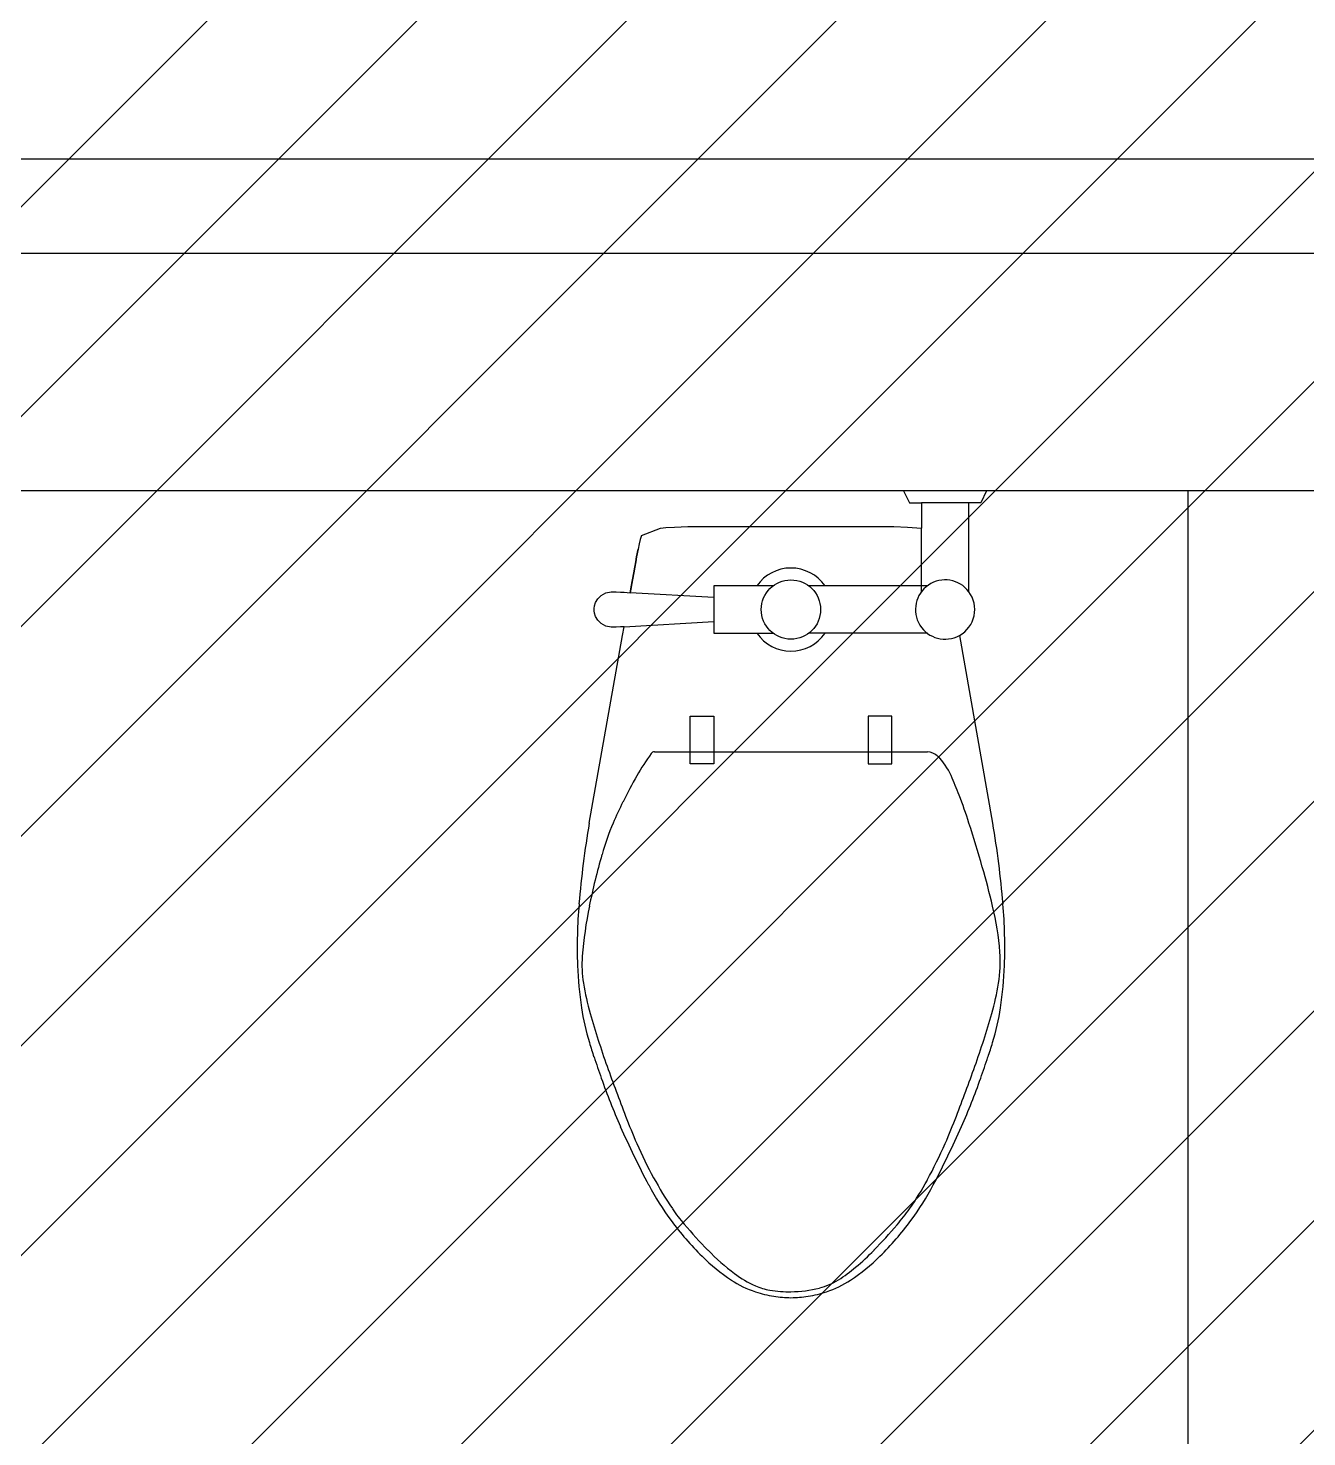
# Model space of a CAD drawing. Header units: millimetres. Extents: x 83956 to 461956, y 36707 to 125807.
# Drawn here: x 103067 to 104145, y 56504 to 57691 of the extents above; entities that cross this region are included whole.
import ezdxf

# ---------------------------------------------------------------- set-up
doc = ezdxf.new("R2010")
doc.units = ezdxf.units.MM
doc.header["$LTSCALE"] = 100
doc.header["$MEASUREMENT"] = 0
doc.layers.add('ARCH', color=9, linetype='CONTINUOUS')
doc.layers.add('PIPE', color=3, linetype='CONTINUOUS')

msp = doc.modelspace()

# ---------------------------------------------------------------- hatches: boundary and pattern name
at = {"layer": 'PIPE', "ltscale": 2}
h = msp.add_hatch(dxfattribs=at)
h.set_pattern_fill('ANSI31', color=1, scale=1000, style=0)
h.set_pattern_definition([(45, (-1537911.26, -8621795.84), (-88.3883476, 88.3883476), [])])
h.paths.add_polyline_path([(97388, 57950.6), (106611.1, 57950.6), (106611.1, 53615.1), (97388, 53615.1)])

# ---------------------------------------------------------------- linework, layer by layer
at = {"layer": 'ARCH', "linetype": 'ByBlock', "ltscale": 2}
msp.add_line((95115, 57581.3), (106015.3, 57581.3), dxfattribs=at)
at = {"layer": 'ARCH', "ltscale": 2}
for p, q in [((95115.1, 57581.3), (106015.3, 57581.3)), ((104445.3, 57501.3), (102695.3, 57501.3)), ((104445.3, 57301.3), (102695.3, 57301.3))]:
    msp.add_line(p, q, dxfattribs=at)
at = {"layer": 'ARCH'}
for p, q in [((103805.3, 57301.3), (103810.3, 57291.3)), ((103875.3, 57301.3), (103870.3, 57291.3)), ((104045.3, 54201.3), (104045.3, 57301.3)), ((103810.3, 57291.3), (103820.3, 57291.3)), ((103860.3, 57291.3), (103820.3, 57291.3)), ((103820.3, 57291.3), (103820.3, 57270)), ((103860.3, 57216.3), (103860.3, 57291.3)), ((103870.3, 57291.3), (103860.3, 57291.3)), ((103870.3, 57291.3), (103860.3, 57291.3)), ((103584.2, 57263.7), (103583.3, 57260.2)), ((103584.2, 57263.7), (103600.3, 57270)), ((103600.3, 57270), (103604.8, 57270.3)), ((103604.8, 57270.3), (103612, 57270.7)), ((103612, 57270.7), (103623.5, 57271.2)), ((103623.5, 57271.2), (103710.3, 57271.2)), ((103710.3, 57271.2), (103797.1, 57271.2)), ((103797.1, 57271.2), (103808.7, 57270.7)), ((103808.7, 57270.7), (103820.3, 57270)), ((103820.3, 57216.3), (103820.3, 57270)), ((103580.2, 57245.8), (103581.5, 57252.3)), ((103581.5, 57252.3), (103580.2, 57245.8)), ((103580.2, 57245.8), (103581.5, 57252.3)), ((103581.5, 57252.3), (103580.2, 57245.8)), ((103580.2, 57245.8), (103581.5, 57252.3)), ((103581.5, 57252.3), (103580.2, 57245.8)), ((103580.2, 57245.8), (103581.5, 57252.3)), ((103581.5, 57252.3), (103580.2, 57245.8)), ((103580.2, 57245.8), (103581.5, 57252.3)), ((103581.5, 57252.3), (103580.2, 57245.8)), ((103580.2, 57245.8), (103581.5, 57252.3)), ((103581.5, 57252.3), (103580.2, 57245.8)), ((103580.2, 57245.8), (103581.5, 57252.3)), ((103581.5, 57252.3), (103580.2, 57245.8)), ((103580.2, 57245.8), (103581.5, 57252.3)), ((103581.5, 57252.3), (103580.2, 57245.8)), ((103580.2, 57245.8), (103581.5, 57252.3)), ((103581.5, 57252.3), (103580.2, 57245.8)), ((103580.2, 57245.8), (103581.5, 57252.3)), ((103581.5, 57252.3), (103580.2, 57245.8)), ((103580.2, 57245.8), (103581.5, 57252.3)), ((103581.5, 57252.3), (103580.2, 57245.8)), ((103580.2, 57245.8), (103581.5, 57252.3)), ((103581.5, 57252.3), (103580.2, 57245.8)), ((103580.2, 57245.8), (103581.5, 57252.3)), ((103581.5, 57252.3), (103580.2, 57245.8)), ((103580.2, 57245.8), (103581.5, 57252.3)), ((103581.5, 57252.3), (103580.2, 57245.8)), ((103580.2, 57245.8), (103581.5, 57252.3)), ((103581.5, 57252.3), (103580.2, 57245.8)), ((103580.2, 57245.8), (103581.5, 57252.3)), ((103581.5, 57252.3), (103580.2, 57245.8)), ((103580.2, 57245.8), (103581.5, 57252.3)), ((103581.5, 57252.3), (103580.2, 57245.8)), ((103580.2, 57245.8), (103581.5, 57252.3)), ((103581.5, 57252.3), (103580.2, 57245.8)), ((103580.2, 57245.8), (103581.5, 57252.3)), ((103581.5, 57252.3), (103580.2, 57245.8)), ((103580.2, 57245.8), (103581.5, 57252.3)), ((103581.5, 57252.3), (103580.2, 57245.8)), ((103580.2, 57245.8), (103581.5, 57252.3)), ((103581.5, 57252.3), (103580.2, 57245.8)), ((103580.2, 57245.8), (103581.5, 57252.3)), ((103581.5, 57252.3), (103580.2, 57245.8)), ((103580.2, 57245.8), (103581.5, 57252.3)), ((103581.5, 57252.3), (103580.2, 57245.8)), ((103580.2, 57245.8), (103581.5, 57252.3)), ((103581.5, 57252.3), (103580.2, 57245.8)), ((103580.2, 57245.8), (103581.5, 57252.3)), ((103581.5, 57252.3), (103580.2, 57245.8)), ((103580.2, 57245.8), (103581.5, 57252.3)), ((103581.5, 57252.3), (103580.2, 57245.8)), ((103582.4, 57256.6), (103581.5, 57252.3)), ((103583.3, 57260.2), (103582.4, 57256.6)), ((103578.7, 57237.1), (103579.5, 57241.6)), ((103579.5, 57241.6), (103578.7, 57237.1)), ((103578.7, 57237.1), (103579.5, 57241.6)), ((103579.5, 57241.6), (103578.7, 57237.1)), ((103578.7, 57237.1), (103579.5, 57241.6)), ((103579.5, 57241.6), (103578.7, 57237.1)), ((103578.7, 57237.1), (103579.5, 57241.6)), ((103579.5, 57241.6), (103578.7, 57237.1)), ((103578.7, 57237.1), (103579.5, 57241.6)), ((103579.5, 57241.6), (103578.7, 57237.1)), ((103578.7, 57237.1), (103579.5, 57241.6)), ((103579.5, 57241.6), (103578.7, 57237.1)), ((103578.7, 57237.1), (103579.5, 57241.6)), ((103579.5, 57241.6), (103578.7, 57237.1)), ((103578.7, 57237.1), (103579.5, 57241.6)), ((103579.5, 57241.6), (103578.7, 57237.1)), ((103578.7, 57237.1), (103579.5, 57241.6)), ((103579.5, 57241.6), (103578.7, 57237.1)), ((103578.7, 57237.1), (103579.5, 57241.6)), ((103579.5, 57241.6), (103578.7, 57237.1)), ((103578.7, 57237.1), (103579.5, 57241.6)), ((103579.5, 57241.6), (103578.7, 57237.1)), ((103578.7, 57237.1), (103579.5, 57241.6)), ((103579.5, 57241.6), (103578.7, 57237.1)), ((103578.7, 57237.1), (103579.5, 57241.6)), ((103579.5, 57241.6), (103578.7, 57237.1)), ((103578.7, 57237.1), (103579.5, 57241.6)), ((103579.5, 57241.6), (103578.7, 57237.1)), ((103578.7, 57237.1), (103579.5, 57241.6)), ((103579.5, 57241.6), (103578.7, 57237.1)), ((103578.7, 57237.1), (103579.5, 57241.6)), ((103579.5, 57241.6), (103578.7, 57237.1)), ((103578.7, 57237.1), (103579.5, 57241.6)), ((103579.5, 57241.6), (103578.7, 57237.1)), ((103578.7, 57237.1), (103579.5, 57241.6)), ((103579.5, 57241.6), (103578.7, 57237.1)), ((103578.7, 57237.1), (103579.5, 57241.6)), ((103579.5, 57241.6), (103578.7, 57237.1)), ((103578.7, 57237.1), (103579.5, 57241.6)), ((103579.5, 57241.6), (103578.7, 57237.1)), ((103578.7, 57237.1), (103579.5, 57241.6)), ((103579.5, 57241.6), (103578.7, 57237.1)), ((103578.7, 57237.1), (103579.5, 57241.6)), ((103579.5, 57241.6), (103578.7, 57237.1)), ((103578.7, 57237.1), (103579.5, 57241.6)), ((103579.5, 57241.6), (103578.7, 57237.1)), ((103578.7, 57237.1), (103579.5, 57241.6)), ((103579.5, 57241.6), (103578.7, 57237.1)), ((103578.7, 57237.1), (103579.5, 57241.6)), ((103579.5, 57241.6), (103578.7, 57237.1)), ((103578.7, 57237.1), (103579.5, 57241.6)), ((103579.5, 57241.6), (103578.7, 57237.1)), ((103579.5, 57241.6), (103580.2, 57245.8)), ((103580.2, 57245.8), (103579.5, 57241.6)), ((103579.5, 57241.6), (103580.2, 57245.8)), ((103580.2, 57245.8), (103579.5, 57241.6)), ((103579.5, 57241.6), (103580.2, 57245.8)), ((103580.2, 57245.8), (103579.5, 57241.6)), ((103579.5, 57241.6), (103580.2, 57245.8)), ((103580.2, 57245.8), (103579.5, 57241.6)), ((103579.5, 57241.6), (103580.2, 57245.8)), ((103580.2, 57245.8), (103579.5, 57241.6)), ((103579.5, 57241.6), (103580.2, 57245.8)), ((103580.2, 57245.8), (103579.5, 57241.6)), ((103579.5, 57241.6), (103580.2, 57245.8)), ((103580.2, 57245.8), (103579.5, 57241.6)), ((103579.5, 57241.6), (103580.2, 57245.8)), ((103580.2, 57245.8), (103579.5, 57241.6)), ((103579.5, 57241.6), (103580.2, 57245.8)), ((103580.2, 57245.8), (103579.5, 57241.6)), ((103579.5, 57241.6), (103580.2, 57245.8)), ((103580.2, 57245.8), (103579.5, 57241.6)), ((103579.5, 57241.6), (103580.2, 57245.8)), ((103580.2, 57245.8), (103579.5, 57241.6)), ((103579.5, 57241.6), (103580.2, 57245.8)), ((103580.2, 57245.8), (103579.5, 57241.6)), ((103579.5, 57241.6), (103580.2, 57245.8)), ((103580.2, 57245.8), (103579.5, 57241.6)), ((103579.5, 57241.6), (103580.2, 57245.8)), ((103580.2, 57245.8), (103579.5, 57241.6)), ((103579.5, 57241.6), (103580.2, 57245.8)), ((103580.2, 57245.8), (103579.5, 57241.6)), ((103579.5, 57241.6), (103580.2, 57245.8)), ((103580.2, 57245.8), (103579.5, 57241.6)), ((103579.5, 57241.6), (103580.2, 57245.8)), ((103580.2, 57245.8), (103579.5, 57241.6)), ((103579.5, 57241.6), (103580.2, 57245.8)), ((103580.2, 57245.8), (103579.5, 57241.6)), ((103579.5, 57241.6), (103580.2, 57245.8)), ((103580.2, 57245.8), (103579.5, 57241.6)), ((103579.5, 57241.6), (103580.2, 57245.8)), ((103580.2, 57245.8), (103579.5, 57241.6)), ((103579.5, 57241.6), (103580.2, 57245.8)), ((103580.2, 57245.8), (103579.5, 57241.6)), ((103579.5, 57241.6), (103580.2, 57245.8)), ((103580.2, 57245.8), (103579.5, 57241.6)), ((103579.5, 57241.6), (103580.2, 57245.8)), ((103580.2, 57245.8), (103579.5, 57241.6)), ((103579.5, 57241.6), (103580.2, 57245.8)), ((103580.2, 57245.8), (103579.5, 57241.6)), ((103579.5, 57241.6), (103580.2, 57245.8)), ((103580.2, 57245.8), (103579.5, 57241.6)), ((103579.5, 57241.6), (103580.2, 57245.8)), ((103580.2, 57245.8), (103579.5, 57241.6)), ((103576.7, 57226.3), (103577.8, 57232.1)), ((103577.8, 57232.1), (103576.7, 57226.3)), ((103576.7, 57226.3), (103577.8, 57232.1)), ((103577.8, 57232.1), (103576.7, 57226.3)), ((103576.7, 57226.3), (103577.8, 57232.1)), ((103577.8, 57232.1), (103576.7, 57226.3)), ((103576.7, 57226.3), (103577.8, 57232.1)), ((103577.8, 57232.1), (103576.7, 57226.3)), ((103576.7, 57226.3), (103577.8, 57232.1)), ((103577.8, 57232.1), (103576.7, 57226.3)), ((103576.7, 57226.3), (103577.8, 57232.1)), ((103577.8, 57232.1), (103576.7, 57226.3)), ((103576.7, 57226.3), (103577.8, 57232.1)), ((103577.8, 57232.1), (103576.7, 57226.3)), ((103576.7, 57226.3), (103577.8, 57232.1)), ((103577.8, 57232.1), (103576.7, 57226.3)), ((103576.7, 57226.3), (103577.8, 57232.1)), ((103577.8, 57232.1), (103576.7, 57226.3)), ((103576.7, 57226.3), (103577.8, 57232.1)), ((103577.8, 57232.1), (103576.7, 57226.3)), ((103576.7, 57226.3), (103577.8, 57232.1)), ((103577.8, 57232.1), (103576.7, 57226.3)), ((103576.7, 57226.3), (103577.8, 57232.1)), ((103577.8, 57232.1), (103576.7, 57226.3)), ((103576.7, 57226.3), (103577.8, 57232.1)), ((103577.8, 57232.1), (103576.7, 57226.3)), ((103576.7, 57226.3), (103577.8, 57232.1)), ((103577.8, 57232.1), (103576.7, 57226.3)), ((103576.7, 57226.3), (103577.8, 57232.1)), ((103577.8, 57232.1), (103576.7, 57226.3)), ((103576.7, 57226.3), (103577.8, 57232.1)), ((103577.8, 57232.1), (103576.7, 57226.3)), ((103576.7, 57226.3), (103577.8, 57232.1)), ((103577.8, 57232.1), (103576.7, 57226.3)), ((103576.7, 57226.3), (103577.8, 57232.1)), ((103577.8, 57232.1), (103576.7, 57226.3)), ((103576.7, 57226.3), (103577.8, 57232.1)), ((103577.8, 57232.1), (103576.7, 57226.3)), ((103576.7, 57226.3), (103577.8, 57232.1)), ((103577.8, 57232.1), (103576.7, 57226.3)), ((103576.7, 57226.3), (103577.8, 57232.1)), ((103577.8, 57232.1), (103576.7, 57226.3)), ((103576.7, 57226.3), (103577.8, 57232.1)), ((103577.8, 57232.1), (103576.7, 57226.3)), ((103576.7, 57226.3), (103577.8, 57232.1)), ((103577.8, 57232.1), (103576.7, 57226.3)), ((103576.7, 57226.3), (103577.8, 57232.1)), ((103577.8, 57232.1), (103576.7, 57226.3)), ((103576.7, 57226.3), (103577.8, 57232.1)), ((103577.8, 57232.1), (103576.7, 57226.3)), ((103576.7, 57226.3), (103577.8, 57232.1)), ((103577.8, 57232.1), (103576.7, 57226.3)), ((103577.8, 57232.1), (103578.7, 57237.1)), ((103578.7, 57237.1), (103577.8, 57232.1)), ((103577.8, 57232.1), (103578.7, 57237.1)), ((103578.7, 57237.1), (103577.8, 57232.1)), ((103577.8, 57232.1), (103578.7, 57237.1)), ((103578.7, 57237.1), (103577.8, 57232.1)), ((103577.8, 57232.1), (103578.7, 57237.1)), ((103578.7, 57237.1), (103577.8, 57232.1)), ((103577.8, 57232.1), (103578.7, 57237.1)), ((103578.7, 57237.1), (103577.8, 57232.1)), ((103577.8, 57232.1), (103578.7, 57237.1)), ((103578.7, 57237.1), (103577.8, 57232.1)), ((103577.8, 57232.1), (103578.7, 57237.1)), ((103578.7, 57237.1), (103577.8, 57232.1)), ((103577.8, 57232.1), (103578.7, 57237.1)), ((103578.7, 57237.1), (103577.8, 57232.1)), ((103577.8, 57232.1), (103578.7, 57237.1)), ((103578.7, 57237.1), (103577.8, 57232.1)), ((103577.8, 57232.1), (103578.7, 57237.1)), ((103578.7, 57237.1), (103577.8, 57232.1)), ((103577.8, 57232.1), (103578.7, 57237.1)), ((103578.7, 57237.1), (103577.8, 57232.1)), ((103577.8, 57232.1), (103578.7, 57237.1)), ((103578.7, 57237.1), (103577.8, 57232.1)), ((103577.8, 57232.1), (103578.7, 57237.1)), ((103578.7, 57237.1), (103577.8, 57232.1)), ((103577.8, 57232.1), (103578.7, 57237.1)), ((103578.7, 57237.1), (103577.8, 57232.1)), ((103577.8, 57232.1), (103578.7, 57237.1)), ((103578.7, 57237.1), (103577.8, 57232.1)), ((103577.8, 57232.1), (103578.7, 57237.1)), ((103578.7, 57237.1), (103577.8, 57232.1)), ((103577.8, 57232.1), (103578.7, 57237.1)), ((103578.7, 57237.1), (103577.8, 57232.1)), ((103577.8, 57232.1), (103578.7, 57237.1)), ((103578.7, 57237.1), (103577.8, 57232.1)), ((103577.8, 57232.1), (103578.7, 57237.1)), ((103578.7, 57237.1), (103577.8, 57232.1)), ((103577.8, 57232.1), (103578.7, 57237.1)), ((103578.7, 57237.1), (103577.8, 57232.1)), ((103577.8, 57232.1), (103578.7, 57237.1)), ((103578.7, 57237.1), (103577.8, 57232.1)), ((103577.8, 57232.1), (103578.7, 57237.1)), ((103578.7, 57237.1), (103577.8, 57232.1)), ((103577.8, 57232.1), (103578.7, 57237.1)), ((103578.7, 57237.1), (103577.8, 57232.1)), ((103577.8, 57232.1), (103578.7, 57237.1)), ((103578.7, 57237.1), (103577.8, 57232.1)), ((103577.8, 57232.1), (103578.7, 57237.1)), ((103578.7, 57237.1), (103577.8, 57232.1)), ((103577.8, 57232.1), (103578.7, 57237.1)), ((103578.7, 57237.1), (103577.8, 57232.1)), ((103550.3, 57213.2), (103554.3, 57215.4)), ((103550.3, 57213.2), (103554.3, 57215.4)), ((103550.3, 57213.2), (103554.3, 57215.4)), ((103550.3, 57213.2), (103554.3, 57215.4)), ((103550.3, 57213.2), (103554.3, 57215.4)), ((103550.3, 57213.2), (103554.3, 57215.4)), ((103550.3, 57213.2), (103554.3, 57215.4)), ((103550.3, 57213.2), (103554.3, 57215.4)), ((103550.3, 57213.2), (103554.3, 57215.4)), ((103550.3, 57213.2), (103554.3, 57215.4)), ((103550.3, 57213.2), (103554.3, 57215.4)), ((103550.3, 57213.2), (103554.3, 57215.4)), ((103550.3, 57213.2), (103554.3, 57215.4)), ((103550.3, 57213.2), (103554.3, 57215.4)), ((103550.3, 57213.2), (103554.3, 57215.4)), ((103550.3, 57213.2), (103554.3, 57215.4)), ((103550.3, 57213.2), (103554.3, 57215.4)), ((103550.3, 57213.2), (103554.3, 57215.4)), ((103550.3, 57213.2), (103554.3, 57215.4)), ((103550.3, 57213.2), (103554.3, 57215.4)), ((103550.3, 57213.2), (103554.3, 57215.4)), ((103550.3, 57213.2), (103554.3, 57215.4)), ((103550.3, 57213.2), (103554.3, 57215.4)), ((103550.3, 57213.2), (103554.3, 57215.4)), ((103550.3, 57213.2), (103554.3, 57215.4)), ((103550.3, 57213.2), (103554.3, 57215.4)), ((103550.3, 57213.2), (103554.3, 57215.4)), ((103550.3, 57213.2), (103554.3, 57215.4)), ((103554.3, 57215.4), (103558.7, 57216.3)), ((103554.3, 57215.4), (103558.7, 57216.3)), ((103554.3, 57215.4), (103558.7, 57216.3)), ((103554.3, 57215.4), (103558.7, 57216.3)), ((103554.3, 57215.4), (103558.7, 57216.3)), ((103554.3, 57215.4), (103558.7, 57216.3)), ((103554.3, 57215.4), (103558.7, 57216.3)), ((103554.3, 57215.4), (103558.7, 57216.3)), ((103554.3, 57215.4), (103558.7, 57216.3)), ((103554.3, 57215.4), (103558.7, 57216.3)), ((103554.3, 57215.4), (103558.7, 57216.3)), ((103554.3, 57215.4), (103558.7, 57216.3)), ((103554.3, 57215.4), (103558.7, 57216.3)), ((103554.3, 57215.4), (103558.7, 57216.3)), ((103554.3, 57215.4), (103558.7, 57216.3)), ((103554.3, 57215.4), (103558.7, 57216.3)), ((103554.3, 57215.4), (103558.7, 57216.3)), ((103554.3, 57215.4), (103558.7, 57216.3)), ((103554.3, 57215.4), (103558.7, 57216.3)), ((103554.3, 57215.4), (103558.7, 57216.3)), ((103554.3, 57215.4), (103558.7, 57216.3)), ((103554.3, 57215.4), (103558.7, 57216.3)), ((103554.3, 57215.4), (103558.7, 57216.3)), ((103554.3, 57215.4), (103558.7, 57216.3)), ((103554.3, 57215.4), (103558.7, 57216.3)), ((103554.3, 57215.4), (103558.7, 57216.3)), ((103554.3, 57215.4), (103558.7, 57216.3)), ((103554.3, 57215.4), (103558.7, 57216.3)), ((103558.7, 57216.3), (103563, 57216.1)), ((103558.7, 57216.3), (103563, 57216.1)), ((103558.7, 57216.3), (103563, 57216.1)), ((103558.7, 57216.3), (103563, 57216.1)), ((103558.7, 57216.3), (103563, 57216.1)), ((103558.7, 57216.3), (103563, 57216.1)), ((103558.7, 57216.3), (103563, 57216.1)), ((103558.7, 57216.3), (103563, 57216.1)), ((103558.7, 57216.3), (103563, 57216.1)), ((103558.7, 57216.3), (103563, 57216.1)), ((103558.7, 57216.3), (103563, 57216.1)), ((103558.7, 57216.3), (103563, 57216.1)), ((103558.7, 57216.3), (103563, 57216.1)), ((103558.7, 57216.3), (103563, 57216.1)), ((103558.7, 57216.3), (103563, 57216.1)), ((103558.7, 57216.3), (103563, 57216.1)), ((103558.7, 57216.3), (103563, 57216.1)), ((103558.7, 57216.3), (103563, 57216.1)), ((103558.7, 57216.3), (103563, 57216.1)), ((103558.7, 57216.3), (103563, 57216.1)), ((103558.7, 57216.3), (103563, 57216.1)), ((103558.7, 57216.3), (103563, 57216.1)), ((103558.7, 57216.3), (103563, 57216.1)), ((103558.7, 57216.3), (103563, 57216.1)), ((103558.7, 57216.3), (103563, 57216.1)), ((103558.7, 57216.3), (103563, 57216.1)), ((103558.7, 57216.3), (103563, 57216.1)), ((103558.7, 57216.3), (103563, 57216.1)), ((103563, 57216.1), (103566.5, 57215.9)), ((103563, 57216.1), (103566.5, 57215.9)), ((103563, 57216.1), (103566.5, 57215.9)), ((103563, 57216.1), (103566.5, 57215.9)), ((103563, 57216.1), (103566.5, 57215.9)), ((103563, 57216.1), (103566.5, 57215.9)), ((103563, 57216.1), (103566.5, 57215.9)), ((103563, 57216.1), (103566.5, 57215.9)), ((103563, 57216.1), (103566.5, 57215.9)), ((103563, 57216.1), (103566.5, 57215.9)), ((103563, 57216.1), (103566.5, 57215.9)), ((103563, 57216.1), (103566.5, 57215.9)), ((103563, 57216.1), (103566.5, 57215.9)), ((103563, 57216.1), (103566.5, 57215.9)), ((103563, 57216.1), (103566.5, 57215.9)), ((103563, 57216.1), (103566.5, 57215.9)), ((103563, 57216.1), (103566.5, 57215.9)), ((103563, 57216.1), (103566.5, 57215.9)), ((103563, 57216.1), (103566.5, 57215.9)), ((103563, 57216.1), (103566.5, 57215.9)), ((103563, 57216.1), (103566.5, 57215.9)), ((103563, 57216.1), (103566.5, 57215.9)), ((103563, 57216.1), (103566.5, 57215.9)), ((103563, 57216.1), (103566.5, 57215.9)), ((103563, 57216.1), (103566.5, 57215.9)), ((103563, 57216.1), (103566.5, 57215.9)), ((103563, 57216.1), (103566.5, 57215.9)), ((103563, 57216.1), (103566.5, 57215.9)), ((103566.5, 57215.9), (103569.6, 57215.8)), ((103566.5, 57215.9), (103569.6, 57215.8)), ((103566.5, 57215.9), (103569.6, 57215.8)), ((103566.5, 57215.9), (103569.6, 57215.8)), ((103566.5, 57215.9), (103569.6, 57215.8)), ((103566.5, 57215.9), (103569.6, 57215.8)), ((103566.5, 57215.9), (103569.6, 57215.8)), ((103566.5, 57215.9), (103569.6, 57215.8)), ((103566.5, 57215.9), (103569.6, 57215.8)), ((103566.5, 57215.9), (103569.6, 57215.8)), ((103566.5, 57215.9), (103569.6, 57215.8)), ((103566.5, 57215.9), (103569.6, 57215.8)), ((103566.5, 57215.9), (103569.6, 57215.8)), ((103566.5, 57215.9), (103569.6, 57215.8)), ((103566.5, 57215.9), (103569.6, 57215.8)), ((103566.5, 57215.9), (103569.6, 57215.8)), ((103566.5, 57215.9), (103569.6, 57215.8)), ((103566.5, 57215.9), (103569.6, 57215.8)), ((103566.5, 57215.9), (103569.6, 57215.8)), ((103566.5, 57215.9), (103569.6, 57215.8)), ((103566.5, 57215.9), (103569.6, 57215.8)), ((103566.5, 57215.9), (103569.6, 57215.8)), ((103566.5, 57215.9), (103569.6, 57215.8)), ((103566.5, 57215.9), (103569.6, 57215.8)), ((103566.5, 57215.9), (103569.6, 57215.8)), ((103566.5, 57215.9), (103569.6, 57215.8)), ((103566.5, 57215.9), (103569.6, 57215.8)), ((103566.5, 57215.9), (103569.6, 57215.8)), ((103569.6, 57215.8), (103574.7, 57215.5)), ((103569.6, 57215.8), (103574.7, 57215.5)), ((103569.6, 57215.8), (103574.7, 57215.5)), ((103569.6, 57215.8), (103574.7, 57215.5)), ((103569.6, 57215.8), (103574.7, 57215.5)), ((103569.6, 57215.8), (103574.7, 57215.5)), ((103569.6, 57215.8), (103574.7, 57215.5)), ((103569.6, 57215.8), (103574.7, 57215.5)), ((103569.6, 57215.8), (103574.7, 57215.5)), ((103569.6, 57215.8), (103574.7, 57215.5)), ((103569.6, 57215.8), (103574.7, 57215.5)), ((103569.6, 57215.8), (103574.7, 57215.5)), ((103569.6, 57215.8), (103574.7, 57215.5)), ((103569.6, 57215.8), (103574.7, 57215.5)), ((103569.6, 57215.8), (103574.7, 57215.5)), ((103569.6, 57215.8), (103574.7, 57215.5)), ((103569.6, 57215.8), (103574.7, 57215.5)), ((103569.6, 57215.8), (103574.7, 57215.5)), ((103569.6, 57215.8), (103574.7, 57215.5)), ((103569.6, 57215.8), (103574.7, 57215.5)), ((103569.6, 57215.8), (103574.7, 57215.5)), ((103569.6, 57215.8), (103574.7, 57215.5)), ((103569.6, 57215.8), (103574.7, 57215.5)), ((103569.6, 57215.8), (103574.7, 57215.5)), ((103569.6, 57215.8), (103574.7, 57215.5)), ((103569.6, 57215.8), (103574.7, 57215.5)), ((103569.6, 57215.8), (103574.7, 57215.5)), ((103569.6, 57215.8), (103574.7, 57215.5)), ((103576.7, 57226.3), (103574.7, 57215.5)), ((103576.7, 57226.3), (103574.7, 57215.5)), ((103576.7, 57226.3), (103574.7, 57215.5)), ((103576.7, 57226.3), (103574.7, 57215.5)), ((103576.7, 57226.3), (103574.7, 57215.5)), ((103576.7, 57226.3), (103574.7, 57215.5)), ((103576.7, 57226.3), (103574.7, 57215.5)), ((103576.7, 57226.3), (103574.7, 57215.5)), ((103576.7, 57226.3), (103574.7, 57215.5)), ((103576.7, 57226.3), (103574.7, 57215.5)), ((103576.7, 57226.3), (103574.7, 57215.5)), ((103576.7, 57226.3), (103574.7, 57215.5)), ((103576.7, 57226.3), (103574.7, 57215.5)), ((103576.7, 57226.3), (103574.7, 57215.5)), ((103576.7, 57226.3), (103574.7, 57215.5)), ((103576.7, 57226.3), (103574.7, 57215.5)), ((103576.7, 57226.3), (103574.7, 57215.5)), ((103576.7, 57226.3), (103574.7, 57215.5)), ((103576.7, 57226.3), (103574.7, 57215.5)), ((103576.7, 57226.3), (103574.7, 57215.5)), ((103576.7, 57226.3), (103574.7, 57215.5)), ((103576.7, 57226.3), (103574.7, 57215.5)), ((103576.7, 57226.3), (103574.7, 57215.5)), ((103576.7, 57226.3), (103574.7, 57215.5)), ((103576.7, 57226.3), (103574.7, 57215.5)), ((103576.7, 57226.3), (103574.7, 57215.5)), ((103574.7, 57215.5), (103575.6, 57220.4)), ((103574.7, 57215.5), (103575.6, 57220.4)), ((103574.7, 57215.5), (103575.6, 57220.4)), ((103574.7, 57215.5), (103575.6, 57220.4)), ((103574.7, 57215.5), (103575.6, 57220.4)), ((103574.7, 57215.5), (103575.6, 57220.4)), ((103574.7, 57215.5), (103575.6, 57220.4)), ((103574.7, 57215.5), (103575.6, 57220.4)), ((103574.7, 57215.5), (103575.6, 57220.4)), ((103574.7, 57215.5), (103575.6, 57220.4)), ((103574.7, 57215.5), (103575.6, 57220.4)), ((103574.7, 57215.5), (103575.6, 57220.4)), ((103574.7, 57215.5), (103575.6, 57220.4)), ((103574.7, 57215.5), (103575.6, 57220.4)), ((103574.7, 57215.5), (103575.6, 57220.4)), ((103574.7, 57215.5), (103575.6, 57220.4)), ((103574.7, 57215.5), (103575.6, 57220.4)), ((103574.7, 57215.5), (103575.6, 57220.4)), ((103574.7, 57215.5), (103575.6, 57220.4)), ((103574.7, 57215.5), (103575.6, 57220.4)), ((103574.7, 57215.5), (103575.6, 57220.4)), ((103574.7, 57215.5), (103575.6, 57220.4)), ((103574.7, 57215.5), (103575.6, 57220.4)), ((103574.7, 57215.5), (103575.6, 57220.4)), ((103574.7, 57215.5), (103575.6, 57220.4)), ((103574.7, 57215.5), (103575.6, 57220.4)), ((103574.7, 57215.5), (103575.6, 57220.4)), ((103574.7, 57215.5), (103575.6, 57220.4)), ((103645.3, 57211.3), (103574.7, 57215.5)), ((103575.6, 57220.4), (103576.7, 57226.3)), ((103575.6, 57220.4), (103576.7, 57226.3)), ((103575.6, 57220.4), (103576.7, 57226.3)), ((103575.6, 57220.4), (103576.7, 57226.3)), ((103575.6, 57220.4), (103576.7, 57226.3)), ((103575.6, 57220.4), (103576.7, 57226.3)), ((103575.6, 57220.4), (103576.7, 57226.3)), ((103575.6, 57220.4), (103576.7, 57226.3)), ((103575.6, 57220.4), (103576.7, 57226.3)), ((103575.6, 57220.4), (103576.7, 57226.3)), ((103575.6, 57220.4), (103576.7, 57226.3)), ((103575.6, 57220.4), (103576.7, 57226.3)), ((103575.6, 57220.4), (103576.7, 57226.3)), ((103575.6, 57220.4), (103576.7, 57226.3)), ((103575.6, 57220.4), (103576.7, 57226.3)), ((103575.6, 57220.4), (103576.7, 57226.3)), ((103575.6, 57220.4), (103576.7, 57226.3)), ((103575.6, 57220.4), (103576.7, 57226.3)), ((103575.6, 57220.4), (103576.7, 57226.3)), ((103575.6, 57220.4), (103576.7, 57226.3)), ((103575.6, 57220.4), (103576.7, 57226.3)), ((103575.6, 57220.4), (103576.7, 57226.3)), ((103575.6, 57220.4), (103576.7, 57226.3)), ((103575.6, 57220.4), (103576.7, 57226.3)), ((103575.6, 57220.4), (103576.7, 57226.3)), ((103575.6, 57220.4), (103576.7, 57226.3)), ((103575.6, 57220.4), (103576.7, 57226.3)), ((103575.6, 57220.4), (103576.7, 57226.3)), ((103645.3, 57221.3), (103645.3, 57181.3)), ((103695.3, 57221.3), (103645.3, 57221.3)), ((103825.3, 57221.3), (103725.3, 57221.3)), ((103544.5, 57202.3), (103544.8, 57204.5)), ((103544.5, 57202.3), (103544.8, 57204.5)), ((103544.5, 57202.3), (103544.8, 57204.5)), ((103544.5, 57202.3), (103544.8, 57204.5)), ((103544.5, 57202.3), (103544.8, 57204.5)), ((103544.5, 57202.3), (103544.8, 57204.5)), ((103544.5, 57202.3), (103544.8, 57204.5)), ((103544.5, 57202.3), (103544.8, 57204.5)), ((103544.5, 57202.3), (103544.8, 57204.5)), ((103544.5, 57202.3), (103544.8, 57204.5)), ((103544.5, 57202.3), (103544.8, 57204.5)), ((103544.5, 57202.3), (103544.8, 57204.5)), ((103544.5, 57202.3), (103544.8, 57204.5)), ((103544.5, 57202.3), (103544.8, 57204.5)), ((103544.5, 57202.3), (103544.8, 57204.5)), ((103544.5, 57202.3), (103544.8, 57204.5)), ((103544.5, 57202.3), (103544.8, 57204.5)), ((103544.5, 57202.3), (103544.8, 57204.5)), ((103544.5, 57202.3), (103544.8, 57204.5)), ((103544.5, 57202.3), (103544.8, 57204.5)), ((103544.5, 57202.3), (103544.8, 57204.5)), ((103544.5, 57202.3), (103544.8, 57204.5)), ((103544.5, 57202.3), (103544.8, 57204.5)), ((103544.5, 57202.3), (103544.8, 57204.5)), ((103544.5, 57202.3), (103544.8, 57204.5)), ((103544.5, 57202.3), (103544.8, 57204.5)), ((103544.5, 57202.3), (103544.8, 57204.5)), ((103544.5, 57202.3), (103544.8, 57204.5)), ((103544.8, 57204.5), (103545.6, 57207.1)), ((103544.8, 57204.5), (103545.6, 57207.1)), ((103544.8, 57204.5), (103545.6, 57207.1)), ((103544.8, 57204.5), (103545.6, 57207.1)), ((103544.8, 57204.5), (103545.6, 57207.1)), ((103544.8, 57204.5), (103545.6, 57207.1)), ((103544.8, 57204.5), (103545.6, 57207.1)), ((103544.8, 57204.5), (103545.6, 57207.1)), ((103544.8, 57204.5), (103545.6, 57207.1)), ((103544.8, 57204.5), (103545.6, 57207.1)), ((103544.8, 57204.5), (103545.6, 57207.1)), ((103544.8, 57204.5), (103545.6, 57207.1)), ((103544.8, 57204.5), (103545.6, 57207.1)), ((103544.8, 57204.5), (103545.6, 57207.1)), ((103544.8, 57204.5), (103545.6, 57207.1)), ((103544.8, 57204.5), (103545.6, 57207.1)), ((103544.8, 57204.5), (103545.6, 57207.1)), ((103544.8, 57204.5), (103545.6, 57207.1)), ((103544.8, 57204.5), (103545.6, 57207.1)), ((103544.8, 57204.5), (103545.6, 57207.1)), ((103544.8, 57204.5), (103545.6, 57207.1)), ((103544.8, 57204.5), (103545.6, 57207.1)), ((103544.8, 57204.5), (103545.6, 57207.1)), ((103544.8, 57204.5), (103545.6, 57207.1)), ((103544.8, 57204.5), (103545.6, 57207.1)), ((103544.8, 57204.5), (103545.6, 57207.1)), ((103544.8, 57204.5), (103545.6, 57207.1)), ((103544.8, 57204.5), (103545.6, 57207.1)), ((103545.6, 57207.1), (103547.4, 57210.2)), ((103545.6, 57207.1), (103547.4, 57210.2)), ((103545.6, 57207.1), (103547.4, 57210.2)), ((103545.6, 57207.1), (103547.4, 57210.2)), ((103545.6, 57207.1), (103547.4, 57210.2)), ((103545.6, 57207.1), (103547.4, 57210.2)), ((103545.6, 57207.1), (103547.4, 57210.2)), ((103545.6, 57207.1), (103547.4, 57210.2)), ((103545.6, 57207.1), (103547.4, 57210.2)), ((103545.6, 57207.1), (103547.4, 57210.2)), ((103545.6, 57207.1), (103547.4, 57210.2)), ((103545.6, 57207.1), (103547.4, 57210.2)), ((103545.6, 57207.1), (103547.4, 57210.2)), ((103545.6, 57207.1), (103547.4, 57210.2)), ((103545.6, 57207.1), (103547.4, 57210.2)), ((103545.6, 57207.1), (103547.4, 57210.2)), ((103545.6, 57207.1), (103547.4, 57210.2)), ((103545.6, 57207.1), (103547.4, 57210.2)), ((103545.6, 57207.1), (103547.4, 57210.2)), ((103545.6, 57207.1), (103547.4, 57210.2)), ((103545.6, 57207.1), (103547.4, 57210.2)), ((103545.6, 57207.1), (103547.4, 57210.2)), ((103545.6, 57207.1), (103547.4, 57210.2)), ((103545.6, 57207.1), (103547.4, 57210.2)), ((103545.6, 57207.1), (103547.4, 57210.2)), ((103545.6, 57207.1), (103547.4, 57210.2)), ((103545.6, 57207.1), (103547.4, 57210.2)), ((103545.6, 57207.1), (103547.4, 57210.2)), ((103547.4, 57210.2), (103550.3, 57213.2)), ((103547.4, 57210.2), (103550.3, 57213.2)), ((103547.4, 57210.2), (103550.3, 57213.2)), ((103547.4, 57210.2), (103550.3, 57213.2)), ((103547.4, 57210.2), (103550.3, 57213.2)), ((103547.4, 57210.2), (103550.3, 57213.2)), ((103547.4, 57210.2), (103550.3, 57213.2)), ((103547.4, 57210.2), (103550.3, 57213.2)), ((103547.4, 57210.2), (103550.3, 57213.2)), ((103547.4, 57210.2), (103550.3, 57213.2)), ((103547.4, 57210.2), (103550.3, 57213.2)), ((103547.4, 57210.2), (103550.3, 57213.2)), ((103547.4, 57210.2), (103550.3, 57213.2)), ((103547.4, 57210.2), (103550.3, 57213.2)), ((103547.4, 57210.2), (103550.3, 57213.2)), ((103547.4, 57210.2), (103550.3, 57213.2)), ((103547.4, 57210.2), (103550.3, 57213.2)), ((103547.4, 57210.2), (103550.3, 57213.2)), ((103547.4, 57210.2), (103550.3, 57213.2)), ((103547.4, 57210.2), (103550.3, 57213.2)), ((103547.4, 57210.2), (103550.3, 57213.2)), ((103547.4, 57210.2), (103550.3, 57213.2)), ((103547.4, 57210.2), (103550.3, 57213.2)), ((103547.4, 57210.2), (103550.3, 57213.2)), ((103547.4, 57210.2), (103550.3, 57213.2)), ((103547.4, 57210.2), (103550.3, 57213.2)), ((103547.4, 57210.2), (103550.3, 57213.2)), ((103547.4, 57210.2), (103550.3, 57213.2)), ((103544.5, 57201.3), (103544.5, 57202.3)), ((103544.5, 57201.3), (103544.5, 57202.3)), ((103544.5, 57201.3), (103544.5, 57202.3)), ((103544.5, 57201.3), (103544.5, 57202.3)), ((103544.5, 57201.3), (103544.5, 57202.3)), ((103544.5, 57201.3), (103544.5, 57202.3)), ((103544.5, 57201.3), (103544.5, 57202.3)), ((103544.5, 57201.3), (103544.5, 57202.3)), ((103544.5, 57201.3), (103544.5, 57202.3)), ((103544.5, 57201.3), (103544.5, 57202.3)), ((103544.5, 57201.3), (103544.5, 57202.3)), ((103544.5, 57201.3), (103544.5, 57202.3)), ((103544.5, 57201.3), (103544.5, 57202.3)), ((103544.5, 57201.3), (103544.5, 57202.3)), ((103544.5, 57201.3), (103544.5, 57202.3)), ((103544.5, 57201.3), (103544.5, 57202.3)), ((103544.5, 57201.3), (103544.5, 57202.3)), ((103544.5, 57201.3), (103544.5, 57202.3)), ((103544.5, 57201.3), (103544.5, 57202.3)), ((103544.5, 57201.3), (103544.5, 57202.3)), ((103544.5, 57201.3), (103544.5, 57202.3)), ((103544.5, 57201.3), (103544.5, 57202.3)), ((103544.5, 57201.3), (103544.5, 57202.3)), ((103544.5, 57201.3), (103544.5, 57202.3)), ((103544.5, 57201.3), (103544.5, 57202.3)), ((103544.5, 57201.3), (103544.5, 57202.3)), ((103544.5, 57201.3), (103544.5, 57202.3)), ((103544.5, 57201.3), (103544.5, 57202.3)), ((103544.5, 57200.3), (103544.5, 57201.3)), ((103544.5, 57200.3), (103544.5, 57201.3)), ((103544.5, 57200.3), (103544.5, 57201.3)), ((103544.5, 57200.3), (103544.5, 57201.3)), ((103544.5, 57200.3), (103544.5, 57201.3)), ((103544.5, 57200.3), (103544.5, 57201.3)), ((103544.5, 57200.3), (103544.5, 57201.3)), ((103544.5, 57200.3), (103544.5, 57201.3)), ((103544.5, 57200.3), (103544.5, 57201.3)), ((103544.5, 57200.3), (103544.5, 57201.3)), ((103544.5, 57200.3), (103544.5, 57201.3)), ((103544.5, 57200.3), (103544.5, 57201.3)), ((103544.5, 57200.3), (103544.5, 57201.3)), ((103544.5, 57200.3), (103544.5, 57201.3)), ((103544.5, 57200.3), (103544.5, 57201.3)), ((103544.5, 57200.3), (103544.5, 57201.3)), ((103544.5, 57200.3), (103544.5, 57201.3)), ((103544.5, 57200.3), (103544.5, 57201.3)), ((103544.5, 57200.3), (103544.5, 57201.3)), ((103544.5, 57200.3), (103544.5, 57201.3)), ((103544.5, 57200.3), (103544.5, 57201.3)), ((103544.5, 57200.3), (103544.5, 57201.3)), ((103544.5, 57200.3), (103544.5, 57201.3)), ((103544.5, 57200.3), (103544.5, 57201.3)), ((103544.5, 57200.3), (103544.5, 57201.3)), ((103544.5, 57200.3), (103544.5, 57201.3)), ((103544.5, 57200.3), (103544.5, 57201.3)), ((103544.5, 57200.3), (103544.5, 57201.3)), ((103544.8, 57198.1), (103544.5, 57200.3)), ((103544.8, 57198.1), (103544.5, 57200.3)), ((103544.8, 57198.1), (103544.5, 57200.3)), ((103544.8, 57198.1), (103544.5, 57200.3)), ((103544.8, 57198.1), (103544.5, 57200.3)), ((103544.8, 57198.1), (103544.5, 57200.3)), ((103544.8, 57198.1), (103544.5, 57200.3)), ((103544.8, 57198.1), (103544.5, 57200.3)), ((103544.8, 57198.1), (103544.5, 57200.3)), ((103544.8, 57198.1), (103544.5, 57200.3)), ((103544.8, 57198.1), (103544.5, 57200.3)), ((103544.8, 57198.1), (103544.5, 57200.3)), ((103544.8, 57198.1), (103544.5, 57200.3)), ((103544.8, 57198.1), (103544.5, 57200.3)), ((103544.8, 57198.1), (103544.5, 57200.3)), ((103544.8, 57198.1), (103544.5, 57200.3)), ((103544.8, 57198.1), (103544.5, 57200.3)), ((103544.8, 57198.1), (103544.5, 57200.3)), ((103544.8, 57198.1), (103544.5, 57200.3)), ((103544.8, 57198.1), (103544.5, 57200.3)), ((103544.8, 57198.1), (103544.5, 57200.3)), ((103544.8, 57198.1), (103544.5, 57200.3)), ((103544.8, 57198.1), (103544.5, 57200.3)), ((103544.8, 57198.1), (103544.5, 57200.3)), ((103544.8, 57198.1), (103544.5, 57200.3)), ((103544.8, 57198.1), (103544.5, 57200.3)), ((103544.8, 57198.1), (103544.5, 57200.3)), ((103544.8, 57198.1), (103544.5, 57200.3)), ((103545.6, 57195.5), (103544.8, 57198.1)), ((103545.6, 57195.5), (103544.8, 57198.1)), ((103545.6, 57195.5), (103544.8, 57198.1)), ((103545.6, 57195.5), (103544.8, 57198.1)), ((103545.6, 57195.5), (103544.8, 57198.1)), ((103545.6, 57195.5), (103544.8, 57198.1)), ((103545.6, 57195.5), (103544.8, 57198.1)), ((103545.6, 57195.5), (103544.8, 57198.1)), ((103545.6, 57195.5), (103544.8, 57198.1)), ((103545.6, 57195.5), (103544.8, 57198.1)), ((103545.6, 57195.5), (103544.8, 57198.1)), ((103545.6, 57195.5), (103544.8, 57198.1)), ((103545.6, 57195.5), (103544.8, 57198.1)), ((103545.6, 57195.5), (103544.8, 57198.1)), ((103545.6, 57195.5), (103544.8, 57198.1)), ((103545.6, 57195.5), (103544.8, 57198.1)), ((103545.6, 57195.5), (103544.8, 57198.1)), ((103545.6, 57195.5), (103544.8, 57198.1)), ((103545.6, 57195.5), (103544.8, 57198.1)), ((103545.6, 57195.5), (103544.8, 57198.1)), ((103545.6, 57195.5), (103544.8, 57198.1)), ((103545.6, 57195.5), (103544.8, 57198.1)), ((103545.6, 57195.5), (103544.8, 57198.1)), ((103545.6, 57195.5), (103544.8, 57198.1)), ((103545.6, 57195.5), (103544.8, 57198.1)), ((103545.6, 57195.5), (103544.8, 57198.1)), ((103545.6, 57195.5), (103544.8, 57198.1)), ((103545.6, 57195.5), (103544.8, 57198.1)), ((103547.4, 57192.4), (103545.6, 57195.5)), ((103547.4, 57192.4), (103545.6, 57195.5)), ((103547.4, 57192.4), (103545.6, 57195.5)), ((103547.4, 57192.4), (103545.6, 57195.5)), ((103547.4, 57192.4), (103545.6, 57195.5)), ((103547.4, 57192.4), (103545.6, 57195.5)), ((103547.4, 57192.4), (103545.6, 57195.5)), ((103547.4, 57192.4), (103545.6, 57195.5)), ((103547.4, 57192.4), (103545.6, 57195.5)), ((103547.4, 57192.4), (103545.6, 57195.5)), ((103547.4, 57192.4), (103545.6, 57195.5)), ((103547.4, 57192.4), (103545.6, 57195.5)), ((103547.4, 57192.4), (103545.6, 57195.5)), ((103547.4, 57192.4), (103545.6, 57195.5)), ((103547.4, 57192.4), (103545.6, 57195.5)), ((103547.4, 57192.4), (103545.6, 57195.5)), ((103547.4, 57192.4), (103545.6, 57195.5)), ((103547.4, 57192.4), (103545.6, 57195.5)), ((103547.4, 57192.4), (103545.6, 57195.5)), ((103547.4, 57192.4), (103545.6, 57195.5)), ((103547.4, 57192.4), (103545.6, 57195.5)), ((103547.4, 57192.4), (103545.6, 57195.5)), ((103547.4, 57192.4), (103545.6, 57195.5)), ((103547.4, 57192.4), (103545.6, 57195.5)), ((103547.4, 57192.4), (103545.6, 57195.5)), ((103547.4, 57192.4), (103545.6, 57195.5)), ((103547.4, 57192.4), (103545.6, 57195.5)), ((103547.4, 57192.4), (103545.6, 57195.5)), ((103550.3, 57189.4), (103547.4, 57192.4)), ((103550.3, 57189.4), (103547.4, 57192.4)), ((103550.3, 57189.4), (103547.4, 57192.4)), ((103550.3, 57189.4), (103547.4, 57192.4)), ((103550.3, 57189.4), (103547.4, 57192.4)), ((103550.3, 57189.4), (103547.4, 57192.4)), ((103550.3, 57189.4), (103547.4, 57192.4)), ((103550.3, 57189.4), (103547.4, 57192.4)), ((103550.3, 57189.4), (103547.4, 57192.4)), ((103550.3, 57189.4), (103547.4, 57192.4)), ((103550.3, 57189.4), (103547.4, 57192.4)), ((103550.3, 57189.4), (103547.4, 57192.4)), ((103550.3, 57189.4), (103547.4, 57192.4)), ((103550.3, 57189.4), (103547.4, 57192.4)), ((103550.3, 57189.4), (103547.4, 57192.4)), ((103550.3, 57189.4), (103547.4, 57192.4)), ((103550.3, 57189.4), (103547.4, 57192.4)), ((103550.3, 57189.4), (103547.4, 57192.4)), ((103550.3, 57189.4), (103547.4, 57192.4)), ((103550.3, 57189.4), (103547.4, 57192.4)), ((103550.3, 57189.4), (103547.4, 57192.4)), ((103550.3, 57189.4), (103547.4, 57192.4)), ((103550.3, 57189.4), (103547.4, 57192.4)), ((103550.3, 57189.4), (103547.4, 57192.4)), ((103550.3, 57189.4), (103547.4, 57192.4)), ((103550.3, 57189.4), (103547.4, 57192.4)), ((103550.3, 57189.4), (103547.4, 57192.4)), ((103550.3, 57189.4), (103547.4, 57192.4)), ((103569.6, 57186.8), (103645.3, 57191.3)), ((103540.3, 57021.3), (103568.2, 57179.4)), ((103554.3, 57187.2), (103550.3, 57189.4)), ((103554.3, 57187.2), (103550.3, 57189.4)), ((103554.3, 57187.2), (103550.3, 57189.4)), ((103554.3, 57187.2), (103550.3, 57189.4)), ((103554.3, 57187.2), (103550.3, 57189.4)), ((103554.3, 57187.2), (103550.3, 57189.4)), ((103554.3, 57187.2), (103550.3, 57189.4)), ((103554.3, 57187.2), (103550.3, 57189.4)), ((103554.3, 57187.2), (103550.3, 57189.4)), ((103554.3, 57187.2), (103550.3, 57189.4)), ((103554.3, 57187.2), (103550.3, 57189.4)), ((103554.3, 57187.2), (103550.3, 57189.4)), ((103554.3, 57187.2), (103550.3, 57189.4)), ((103554.3, 57187.2), (103550.3, 57189.4)), ((103554.3, 57187.2), (103550.3, 57189.4)), ((103554.3, 57187.2), (103550.3, 57189.4)), ((103554.3, 57187.2), (103550.3, 57189.4)), ((103554.3, 57187.2), (103550.3, 57189.4)), ((103554.3, 57187.2), (103550.3, 57189.4)), ((103554.3, 57187.2), (103550.3, 57189.4)), ((103554.3, 57187.2), (103550.3, 57189.4)), ((103554.3, 57187.2), (103550.3, 57189.4)), ((103554.3, 57187.2), (103550.3, 57189.4)), ((103554.3, 57187.2), (103550.3, 57189.4)), ((103554.3, 57187.2), (103550.3, 57189.4)), ((103554.3, 57187.2), (103550.3, 57189.4)), ((103554.3, 57187.2), (103550.3, 57189.4)), ((103554.3, 57187.2), (103550.3, 57189.4)), ((103558.7, 57186.3), (103554.3, 57187.2)), ((103558.7, 57186.3), (103554.3, 57187.2)), ((103558.7, 57186.3), (103554.3, 57187.2)), ((103558.7, 57186.3), (103554.3, 57187.2)), ((103558.7, 57186.3), (103554.3, 57187.2)), ((103558.7, 57186.3), (103554.3, 57187.2)), ((103558.7, 57186.3), (103554.3, 57187.2)), ((103558.7, 57186.3), (103554.3, 57187.2)), ((103558.7, 57186.3), (103554.3, 57187.2)), ((103558.7, 57186.3), (103554.3, 57187.2)), ((103558.7, 57186.3), (103554.3, 57187.2)), ((103558.7, 57186.3), (103554.3, 57187.2)), ((103558.7, 57186.3), (103554.3, 57187.2)), ((103558.7, 57186.3), (103554.3, 57187.2)), ((103558.7, 57186.3), (103554.3, 57187.2)), ((103558.7, 57186.3), (103554.3, 57187.2)), ((103558.7, 57186.3), (103554.3, 57187.2)), ((103558.7, 57186.3), (103554.3, 57187.2)), ((103558.7, 57186.3), (103554.3, 57187.2)), ((103558.7, 57186.3), (103554.3, 57187.2)), ((103558.7, 57186.3), (103554.3, 57187.2)), ((103558.7, 57186.3), (103554.3, 57187.2)), ((103558.7, 57186.3), (103554.3, 57187.2)), ((103558.7, 57186.3), (103554.3, 57187.2)), ((103558.7, 57186.3), (103554.3, 57187.2)), ((103558.7, 57186.3), (103554.3, 57187.2)), ((103558.7, 57186.3), (103554.3, 57187.2)), ((103558.7, 57186.3), (103554.3, 57187.2)), ((103563, 57186.5), (103558.7, 57186.3)), ((103563, 57186.5), (103558.7, 57186.3)), ((103563, 57186.5), (103558.7, 57186.3)), ((103563, 57186.5), (103558.7, 57186.3)), ((103563, 57186.5), (103558.7, 57186.3)), ((103563, 57186.5), (103558.7, 57186.3)), ((103563, 57186.5), (103558.7, 57186.3)), ((103563, 57186.5), (103558.7, 57186.3)), ((103563, 57186.5), (103558.7, 57186.3)), ((103563, 57186.5), (103558.7, 57186.3)), ((103563, 57186.5), (103558.7, 57186.3)), ((103563, 57186.5), (103558.7, 57186.3)), ((103563, 57186.5), (103558.7, 57186.3)), ((103563, 57186.5), (103558.7, 57186.3)), ((103563, 57186.5), (103558.7, 57186.3)), ((103563, 57186.5), (103558.7, 57186.3)), ((103563, 57186.5), (103558.7, 57186.3)), ((103563, 57186.5), (103558.7, 57186.3)), ((103563, 57186.5), (103558.7, 57186.3)), ((103563, 57186.5), (103558.7, 57186.3)), ((103563, 57186.5), (103558.7, 57186.3)), ((103563, 57186.5), (103558.7, 57186.3)), ((103563, 57186.5), (103558.7, 57186.3)), ((103563, 57186.5), (103558.7, 57186.3)), ((103563, 57186.5), (103558.7, 57186.3)), ((103563, 57186.5), (103558.7, 57186.3)), ((103563, 57186.5), (103558.7, 57186.3)), ((103563, 57186.5), (103558.7, 57186.3)), ((103566.5, 57186.7), (103563, 57186.5)), ((103566.5, 57186.7), (103563, 57186.5)), ((103566.5, 57186.7), (103563, 57186.5)), ((103566.5, 57186.7), (103563, 57186.5)), ((103566.5, 57186.7), (103563, 57186.5)), ((103566.5, 57186.7), (103563, 57186.5)), ((103566.5, 57186.7), (103563, 57186.5)), ((103566.5, 57186.7), (103563, 57186.5)), ((103566.5, 57186.7), (103563, 57186.5)), ((103566.5, 57186.7), (103563, 57186.5)), ((103566.5, 57186.7), (103563, 57186.5)), ((103566.5, 57186.7), (103563, 57186.5)), ((103566.5, 57186.7), (103563, 57186.5)), ((103566.5, 57186.7), (103563, 57186.5)), ((103566.5, 57186.7), (103563, 57186.5)), ((103566.5, 57186.7), (103563, 57186.5)), ((103566.5, 57186.7), (103563, 57186.5)), ((103566.5, 57186.7), (103563, 57186.5)), ((103566.5, 57186.7), (103563, 57186.5)), ((103566.5, 57186.7), (103563, 57186.5)), ((103566.5, 57186.7), (103563, 57186.5)), ((103566.5, 57186.7), (103563, 57186.5)), ((103566.5, 57186.7), (103563, 57186.5)), ((103566.5, 57186.7), (103563, 57186.5)), ((103566.5, 57186.7), (103563, 57186.5)), ((103566.5, 57186.7), (103563, 57186.5)), ((103566.5, 57186.7), (103563, 57186.5)), ((103566.5, 57186.7), (103563, 57186.5)), ((103569.6, 57186.8), (103566.5, 57186.7)), ((103569.6, 57186.8), (103566.5, 57186.7)), ((103569.6, 57186.8), (103566.5, 57186.7)), ((103569.6, 57186.8), (103566.5, 57186.7)), ((103569.6, 57186.8), (103566.5, 57186.7)), ((103569.6, 57186.8), (103566.5, 57186.7)), ((103569.6, 57186.8), (103566.5, 57186.7)), ((103569.6, 57186.8), (103566.5, 57186.7)), ((103569.6, 57186.8), (103566.5, 57186.7)), ((103569.6, 57186.8), (103566.5, 57186.7)), ((103569.6, 57186.8), (103566.5, 57186.7)), ((103569.6, 57186.8), (103566.5, 57186.7)), ((103569.6, 57186.8), (103566.5, 57186.7)), ((103569.6, 57186.8), (103566.5, 57186.7)), ((103569.6, 57186.8), (103566.5, 57186.7)), ((103569.6, 57186.8), (103566.5, 57186.7)), ((103569.6, 57186.8), (103566.5, 57186.7)), ((103569.6, 57186.8), (103566.5, 57186.7)), ((103569.6, 57186.8), (103566.5, 57186.7)), ((103569.6, 57186.8), (103566.5, 57186.7)), ((103569.6, 57186.8), (103566.5, 57186.7)), ((103569.6, 57186.8), (103566.5, 57186.7)), ((103569.6, 57186.8), (103566.5, 57186.7)), ((103569.6, 57186.8), (103566.5, 57186.7)), ((103569.6, 57186.8), (103566.5, 57186.7)), ((103569.6, 57186.8), (103566.5, 57186.7)), ((103569.6, 57186.8), (103566.5, 57186.7)), ((103569.6, 57186.8), (103566.5, 57186.7)), ((103568.2, 57179.4), (103569.6, 57186.8)), ((103645.3, 57181.3), (103695.3, 57181.3)), ((103825.3, 57181.3), (103725.3, 57181.3)), ((103852.4, 57179.4), (103880.3, 57021.3)), ((103625.3, 57111.3), (103645.3, 57111.3)), ((103625.3, 57071.3), (103625.3, 57111.3)), ((103645.3, 57111.3), (103645.3, 57071.3)), ((103795.3, 57111.3), (103775.3, 57111.3)), ((103775.3, 57111.3), (103775.3, 57071.3)), ((103795.3, 57071.3), (103795.3, 57111.3)), ((103595.3, 57081.3), (103825.3, 57081.3)), ((103645.3, 57071.3), (103625.3, 57071.3)), ((103775.3, 57071.3), (103795.3, 57071.3))]:
    msp.add_line(p, q, dxfattribs=at)
msp.add_circle((103710.3, 57201.3), 25, dxfattribs=at)
for centre, radius, start, end in [((103710.3, 57201.3), 35, 34.8499, 145.1501), ((103840.3, 57201.3), 25, 36.8699, 298.9372), ((103840.3, 57201.3), 25, 298.9372, 36.8699), ((103710.3, 57201.3), 35, 214.8499, 325.1501), ((103732.1, 56975.2), 174.4, 143.1301, 150.4325), ((103595.3, 57077.8), 3.54, 90, 143.1301), ((103825.3, 57069), 12.3, 45, 90), ((103795.3, 57039), 54.8, 24.0722, 45), ((103993.3, 56827), 474.7, 150.4325, 153.4349), ((103579.4, 56942.5), 291.3, 20.556, 24.0722), ((103839.5, 56903.9), 302.8, 153.4349, 157.1947), ((103324.4, 56846.9), 563.7, 18.0286, 20.556), ((104303.7, 56888.8), 774.8, 170.1534, 175.2364), ((103776.4, 56930.5), 234.4, 157.1947, 164.0546), ((102848.4, 56691.9), 1064.2, 15.9454, 18.0286), ((103117, 56888.8), 774.8, 4.7636, 9.8466), ((104127.1, 56830.2), 599.2, 164.0546, 168.3435), ((103075.7, 56756.9), 827.8, 13.5834, 15.9454), ((103971.5, 56916.5), 441.4, 175.2364, 181.9723), ((103870.6, 56883.2), 337.2, 168.3435, 175.6013), ((103642.9, 56893.9), 244.3, 4.3987, 13.5834), ((103449.2, 56916.5), 441.4, 358.0277, 4.7636), ((103629.9, 56901.7), 95.8, 175.6013, 189.2401), ((103775.7, 56904.1), 111.1, 350.7599, 4.3987), ((103833.7, 56911.8), 303.5, 181.9723, 188.7462), ((103587, 56911.8), 303.5, 351.2538, 358.0277), ((103755.5, 56922.1), 223, 189.2401, 195.9454), ((103665.2, 56922.1), 223, 344.0546, 350.7599), ((103744.1, 56898), 212.9, 188.7462, 196.8361), ((104230.7, 57057.9), 717.3, 195.9454, 199.683), ((103190, 57057.9), 717.3, 340.317, 344.0546), ((103676.6, 56898), 212.9, 343.1639, 351.2538), ((103976.7, 56968.3), 455.9, 196.8361, 198.4349), ((103444, 56968.3), 455.9, 341.5651, 343.1639), ((104499.3, 57142.5), 1006.7, 198.4349, 199.5108), ((102921.4, 57142.5), 1006.7, 340.4892, 341.5651), ((105338.3, 57454.1), 1893.6, 199.683, 201.0375), ((102082.4, 57454.1), 1893.6, 338.9625, 340.317), ((104080.5, 56994.1), 562.4, 199.5108, 203.9625), ((103340.2, 56994.1), 562.4, 336.0375, 340.4892), ((104376.9, 57125.9), 886.9, 203.9625, 207.5073), ((104117.1, 56984.4), 585.2, 201.0375, 203.4742), ((103043.7, 57125.9), 886.9, 332.4927, 336.0375), ((103303.6, 56984.4), 585.2, 336.5258, 338.9625), ((103909.9, 56894.4), 359.3, 203.4742, 208.6105), ((103488.9, 56903.9), 383.1, 331.3895, 336.5258), ((103783.1, 56816.7), 217.3, 207.5073, 216.8699), ((103877.7, 56876.9), 322.6, 208.6105, 214.0312), ((103595.3, 56845.9), 262, 325.1773, 331.3895), ((103637.6, 56816.7), 217.3, 323.1301, 332.4927), ((103730, 56777.1), 144.4, 214.0312, 220.6013), ((103669.7, 56794.1), 171.3, 319.3987, 325.1773), ((103827.7, 56850.1), 273.1, 216.8699, 225.2192), ((103970.9, 56983.6), 461.7, 220.6013, 224.2742), ((103436.5, 56994), 478.4, 315.9418, 319.3987), ((103593, 56850.1), 273.1, 314.7808, 323.1301), ((103778.5, 56796), 192.9, 224.2742, 233.1301), ((103638.3, 56798.8), 197.7, 309.8056, 315.9418), ((103751.6, 56773.4), 165, 225.2192, 236.3099), ((103673.7, 56756.3), 142.4, 302.575, 309.8056), ((103669.1, 56773.4), 165, 303.6901, 314.7808), ((103705.8, 56704.9), 82.6, 236.3099, 252.0099), ((103717.2, 56714.3), 90.8, 233.1301, 246.0553), ((103721.4, 56681.7), 53.8, 284.0362, 302.575), ((103714.8, 56704.9), 82.6, 287.9901, 303.6901), ((103700.8, 56677.4), 50.4, 246.0553, 260.5377), ((103713.7, 56728.9), 107.9, 252.0099, 260.5377), ((103708.9, 56726), 99.7, 260.5377, 270.8221), ((103710.3, 56709), 87.7, 260.5377, 270), ((103708.8, 56731.8), 105.5, 270.8221, 284.0362), ((103710.3, 56709), 87.7, 270, 279.4623), ((103707, 56728.9), 107.9, 279.4623, 287.9901)]:
    msp.add_arc(centre, radius, start, end, dxfattribs=at)

doc.saveas('drawing.dxf')
